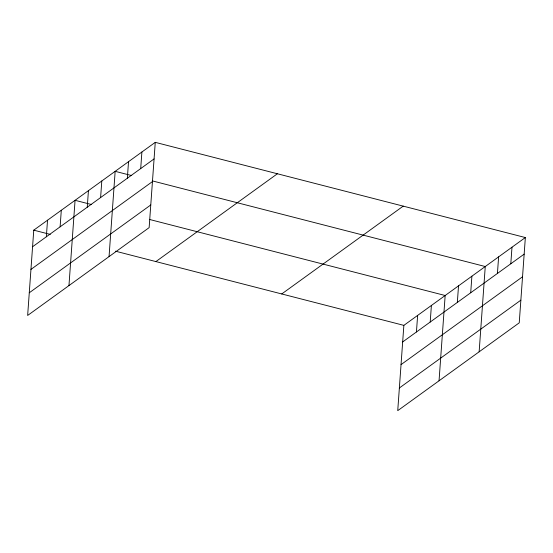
<?xml version="1.0" encoding="UTF-8"?>
<svg xmlns="http://www.w3.org/2000/svg" width="553" height="553" viewBox="0 0 553 553"><rect width="100%" height="100%" fill="white"/><g stroke="black" fill="none" stroke-linecap="round" stroke-linejoin="round"><path stroke-width="0.83" d="M155.262 142.349L33.761 230.166L27.65 315.452L149.144 227.629L155.262 142.349L525.35 237.548L519.239 322.834L397.738 410.651L403.856 325.371L525.35 237.548M46.341 236.788L47.53 220.212M60.111 226.834L61.3 210.264M68.959 285.59L75.07 200.31L91.577 204.555M87.25 207.223L88.439 190.647M100.611 197.559L101.8 180.99M109.052 256.613L115.162 171.326L131.669 175.571M127.342 178.239L128.531 161.67M140.704 168.582L141.893 152.006M416.437 331.987L417.626 315.417M430.206 322.04L431.395 305.463M439.047 380.796L445.165 295.509L149.338 219.41M457.338 302.422L458.527 285.853M470.707 292.765L471.889 276.189M479.14 351.812L485.258 266.532L152.303 180.879M497.43 273.445L498.619 256.869M510.799 263.781L511.988 247.212M32.579 246.742L154.073 158.918M30.947 269.415L152.448 181.591M29.274 292.779L150.769 204.956M155.891 261.583L277.392 173.766M281.726 293.954L403.22 206.131M402.667 341.941L524.161 254.124M401.043 364.621L522.537 276.797M399.363 387.978L520.864 300.161M33.761 230.166L50.268 234.41M115.459 251.18L403.856 325.371"/></g></svg>
